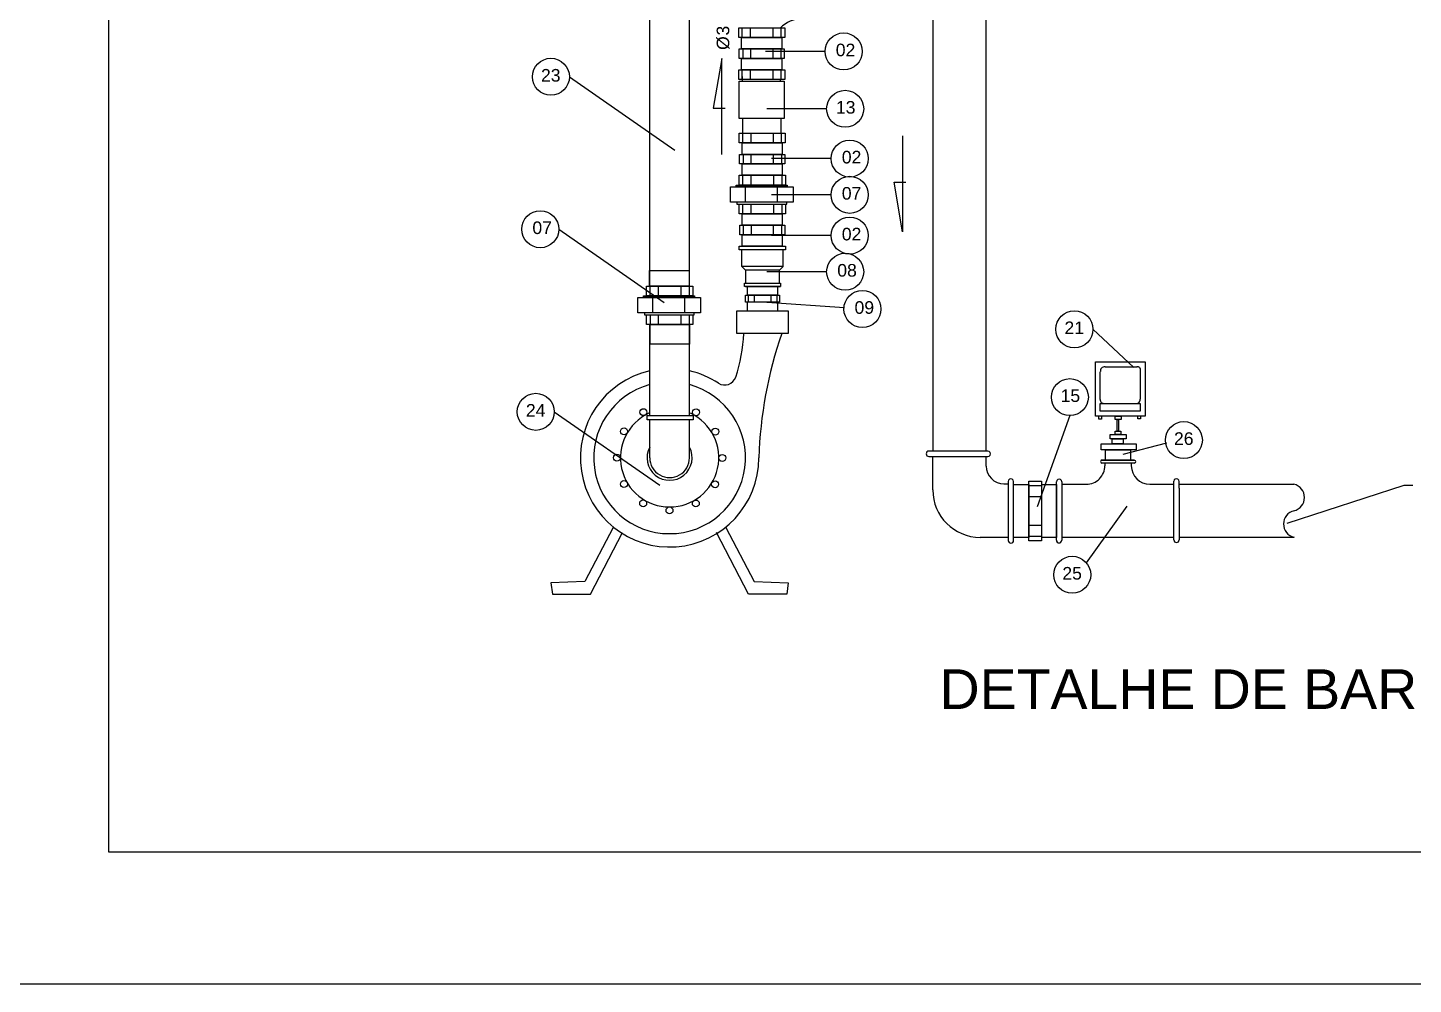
# Model space of a CAD drawing. Extents: x -120 to 1117, y 5 to 675.
# Drawn here: x 299.4 to 404.1, y 80.9 to 153.2 of the extents above; entities that cross this region are included whole.
import ezdxf

# ---------------------------------------------------------------- set-up
doc = ezdxf.new("R2010")
doc.units = 0
doc.header["$MEASUREMENT"] = 0
doc.layers.get('0').update_dxf_attribs({"linetype": 'CONTINUOUS'})
for name, color, linetype in [('00', 7, 'CONTINUOUS'), ('10', 7, 'CONTINUOUS'), ('BASE', 8, 'CONTINUOUS'), ('carimbo', 4, 'CONTINUOUS'), ('CONEXAO_AG_FRIA', 2, 'CONTINUOUS')]:
    doc.layers.add(name, color=color, linetype=linetype)
doc.styles.get("Standard").update_dxf_attribs({"font": 'arial.ttf'})

# ---------------------------------------------------------------- blocks, each defined once
blk = doc.blocks.new('A1')
blk.add_lwpolyline([(841, 0), (0, 0), (0, 594), (841, 594)], close=True)
at = {"color": 2}
blk.add_lwpolyline([(831, 10), (831, 584), (30, 584), (30, 10), (831, 10)], dxfattribs=at)

msp = doc.modelspace()

# ---------------------------------------------------------------- linework, layer by layer
at = {"layer": '00', "color": 4, "linetype": 'Continuous'}
for p, q in [((351.881, 150.865), (351.244, 147.11)), ((351.881, 143.609), (351.881, 150.865)), ((351.244, 147.11), (352.135, 147.11)), ((365.534, 144.996), (365.534, 137.74)), ((364.898, 141.496), (365.789, 141.496)), ((365.534, 137.74), (364.898, 141.496)), ((380.477, 125.085), (380.477, 127.182)), ((380.843, 127.556), (383.269, 127.556)), ((383.51, 127.406), (383.51, 125.101)), ((380.477, 124.189), (380.477, 124.787)), ((380.477, 124.787), (383.51, 124.787)), ((383.51, 124.787), (383.51, 124.189)), ((383.51, 124.189), (380.477, 124.189))]:
    msp.add_line(p, q, dxfattribs=at)
at = {"layer": '00', "color": 5, "linetype": 'Continuous'}
for p, q in [((359.694, 151.385), (355.178, 151.387)), ((340.368, 149.47), (348.339, 143.932)), ((359.809, 147.05), (355.293, 147.052)), ((360.151, 143.286), (355.635, 143.287)), ((360.151, 140.548), (355.635, 140.55)), ((339.569, 137.949), (347.54, 132.411)), ((360.151, 137.468), (355.635, 137.47)), ((359.809, 134.731), (355.293, 134.732)), ((355.279, 132.433), (361.148, 132.028)), ((379.925, 130.383), (383.031, 127.5)), ((339.227, 124.146), (347.198, 118.608)), ((378.186, 123.858), (375.725, 116.958)), ((385.483, 121.768), (382.198, 120.922)), ((379.437, 112.728), (382.523, 117.014))]:
    msp.add_line(p, q, dxfattribs=at)
for centre in [(361.093, 151.385), (338.969, 149.47), (361.208, 147.05), (361.55, 143.286), (361.55, 140.548), (338.17, 137.949), (361.55, 137.468), (361.208, 134.731), (362.513, 131.918), (378.526, 130.383), (378.186, 125.257), (337.828, 124.146), (386.801, 122.01), (378.364, 111.83)]:
    msp.add_circle(centre, 1.399, dxfattribs=at)
at = {"layer": '00', "color": 4, "linetype": 'Continuous'}
for centre, radius, start, end in [((380.821, 127.221), 0.333, 86.2694, 186.2762), ((383.289, 127.32), 0.237, 346.4111, 100.3165), ((380.752, 125.056), 0.279, 174.12691, 278.81039), ((383.208, 125.064), 0.297, 252.45129, 7.1594)]:
    msp.add_arc(centre, radius, start, end, dxfattribs=at)
at = {"layer": 'BASE', "color": 5, "linetype": 'Continuous'}
for p, q in [((394.602, 115.732), (403.441, 118.614)), ((403.441, 118.614), (404.116, 118.614))]:
    msp.add_line(p, q, dxfattribs=at)
at = {"layer": 'CONEXAO_AG_FRIA', "color": 6, "linetype": 'Continuous'}
for p, q in [((346.437, 133.656), (346.437, 178.965)), ((349.436, 133.656), (349.436, 178.965)), ((367.828, 159.11), (367.828, 121.177)), ((371.828, 159.11), (371.828, 121.177)), ((353.167, 152.445), (353.167, 153.177)), ((353.167, 153.177), (356.638, 153.177)), ((353.427, 152.45), (353.427, 153.177)), ((354.057, 152.45), (354.057, 153.177)), ((355.741, 153.177), (355.741, 152.45)), ((356.371, 152.45), (356.371, 153.177)), ((356.638, 153.177), (356.638, 152.445)), ((356.638, 152.445), (353.167, 152.445)), ((353.385, 152.446), (356.42, 152.446)), ((356.42, 152.445), (353.385, 152.446)), ((353.385, 151.583), (353.385, 152.446)), ((353.385, 151.58), (353.385, 152.446)), ((356.42, 152.446), (356.42, 151.583)), ((356.42, 152.445), (356.42, 151.583)), ((353.2, 151.581), (356.606, 151.581)), ((353.2, 150.863), (353.2, 151.581)), ((356.606, 150.863), (353.2, 150.863)), ((356.42, 151.583), (353.385, 151.583)), ((353.385, 150.863), (356.42, 150.863)), ((353.385, 150), (353.385, 150.863)), ((353.385, 150), (353.385, 150.863)), ((353.462, 151.576), (353.462, 150.863)), ((354.08, 150.863), (354.08, 151.576)), ((355.732, 151.576), (355.732, 150.863)), ((356.351, 151.576), (356.351, 150.863)), ((356.42, 150.863), (356.42, 150)), ((356.42, 150.862), (356.42, 150)), ((356.606, 151.581), (356.606, 150.863)), ((353.167, 150), (356.638, 150)), ((353.167, 149.268), (353.167, 150)), ((356.42, 150), (353.385, 150)), ((356.42, 150), (353.385, 150)), ((353.427, 149.273), (353.427, 150)), ((354.057, 149.273), (354.057, 150)), ((355.741, 150), (355.741, 149.273)), ((356.371, 149.273), (356.371, 150)), ((356.638, 150), (356.638, 149.268)), ((356.638, 149.268), (353.167, 149.268)), ((353.202, 146.316), (353.202, 149.146)), ((353.202, 149.146), (356.604, 149.146)), ((353.427, 149.493), (353.427, 149.146)), ((356.307, 149.268), (356.307, 149.146)), ((356.604, 149.146), (356.604, 146.316)), ((356.604, 146.316), (353.202, 146.316)), ((353.461, 146.316), (353.461, 145.195)), ((356.341, 146.316), (356.341, 145.195)), ((353.202, 145.2), (356.673, 145.2)), ((353.202, 144.468), (353.202, 145.2)), ((353.462, 144.473), (353.462, 145.2)), ((354.092, 144.473), (354.092, 145.2)), ((355.775, 145.2), (355.775, 144.473)), ((356.405, 144.473), (356.405, 145.2)), ((356.673, 145.2), (356.673, 144.468)), ((356.673, 144.468), (353.202, 144.468)), ((353.234, 143.604), (356.64, 143.604)), ((353.234, 142.885), (353.234, 143.604)), ((353.42, 143.606), (353.42, 144.469)), ((353.42, 143.603), (353.42, 144.469)), ((353.42, 144.469), (356.455, 144.469)), ((356.455, 144.468), (353.42, 144.469)), ((356.455, 143.606), (353.42, 143.606)), ((353.496, 143.599), (353.496, 142.885)), ((354.115, 142.885), (354.115, 143.599)), ((355.767, 143.599), (355.767, 142.885)), ((356.385, 143.599), (356.385, 142.885)), ((356.455, 144.469), (356.455, 143.606)), ((356.455, 144.468), (356.455, 143.606)), ((356.64, 143.604), (356.64, 142.885)), ((356.64, 142.885), (353.234, 142.885)), ((353.42, 142.023), (353.42, 142.885)), ((353.42, 142.023), (353.42, 142.885)), ((353.42, 142.885), (356.455, 142.885)), ((356.455, 142.885), (356.455, 142.023)), ((356.455, 142.885), (356.455, 142.023)), ((353.188, 142.023), (356.686, 142.023)), ((353.188, 141.285), (353.188, 142.023)), ((356.455, 142.023), (353.42, 142.023)), ((356.455, 142.023), (353.42, 142.023)), ((353.45, 142.023), (356.424, 142.023)), ((353.457, 142.018), (353.457, 141.285)), ((354.092, 141.285), (354.092, 142.018)), ((355.789, 142.018), (355.789, 141.285)), ((356.425, 142.018), (356.425, 141.285)), ((356.686, 142.023), (356.686, 141.285)), ((352.552, 141.149), (357.287, 141.149)), ((352.552, 139.987), (352.552, 141.149)), ((352.979, 141.281), (356.834, 141.281)), ((352.979, 141.149), (352.979, 141.281)), ((356.834, 141.149), (352.979, 141.149)), ((356.686, 141.285), (353.188, 141.285)), ((353.64, 141.152), (353.64, 139.987)), ((356.059, 141.152), (356.059, 139.987)), ((356.834, 141.281), (356.834, 141.149)), ((357.287, 141.149), (357.287, 139.987)), ((357.287, 139.987), (352.552, 139.987)), ((353.031, 139.987), (353.031, 139.855)), ((356.808, 139.987), (353.031, 139.987)), ((353.031, 139.855), (356.808, 139.855)), ((353.192, 139.855), (356.69, 139.855)), ((353.192, 139.117), (353.192, 139.855)), ((353.461, 139.85), (353.461, 139.117)), ((354.096, 139.117), (354.096, 139.85)), ((355.793, 139.85), (355.793, 139.117)), ((356.429, 139.85), (356.429, 139.117)), ((356.69, 139.855), (356.69, 139.117)), ((356.808, 139.855), (356.808, 139.987)), ((356.69, 139.117), (353.192, 139.117)), ((353.238, 138.253), (356.644, 138.253)), ((353.238, 137.534), (353.238, 138.253)), ((353.424, 139.118), (356.459, 139.118)), ((353.424, 138.255), (353.424, 139.118)), ((353.424, 138.252), (353.424, 139.118)), ((356.459, 139.117), (353.424, 139.118)), ((356.459, 139.117), (353.424, 139.118)), ((356.459, 138.255), (353.424, 138.255)), ((353.442, 139.117), (356.44, 139.117)), ((353.5, 138.248), (353.5, 137.534)), ((354.119, 137.534), (354.119, 138.248)), ((355.771, 138.248), (355.771, 137.534)), ((356.389, 138.248), (356.389, 137.534)), ((356.459, 139.118), (356.459, 138.255)), ((356.459, 139.117), (356.459, 138.255)), ((356.644, 138.253), (356.644, 137.534)), ((356.644, 137.534), (353.238, 137.534)), ((353.424, 137.534), (356.459, 137.534)), ((353.424, 136.672), (353.424, 137.534)), ((353.424, 136.672), (353.424, 137.534)), ((356.459, 137.534), (356.459, 136.672)), ((356.459, 137.534), (356.459, 136.672)), ((353.195, 136.389), (353.195, 136.672)), ((353.195, 136.672), (356.687, 136.672)), ((356.687, 136.389), (353.195, 136.389)), ((353.406, 135.128), (353.406, 136.411)), ((356.459, 136.672), (353.424, 136.672)), ((356.459, 136.672), (353.424, 136.672)), ((356.515, 135.128), (356.515, 136.411)), ((356.687, 136.672), (356.687, 136.389)), ((353.678, 134.856), (353.406, 135.128)), ((356.515, 135.128), (353.406, 135.128)), ((356.243, 134.856), (356.515, 135.128)), ((346.423, 133.656), (346.423, 134.822)), ((346.423, 134.822), (349.424, 134.822)), ((346.423, 134.822), (349.422, 134.822)), ((349.424, 134.822), (349.424, 133.656)), ((353.678, 134.856), (353.678, 133.875)), ((356.243, 134.856), (353.678, 134.856)), ((356.243, 133.875), (356.243, 134.856)), ((346.187, 133.656), (349.686, 133.656)), ((346.187, 132.918), (346.187, 133.656)), ((349.424, 133.656), (346.423, 133.656)), ((346.437, 133.656), (349.436, 133.656)), ((346.45, 133.656), (349.424, 133.656)), ((346.457, 133.651), (346.457, 132.918)), ((347.092, 132.918), (347.092, 133.651)), ((348.789, 133.651), (348.789, 132.918)), ((349.424, 133.651), (349.424, 132.918)), ((349.686, 133.656), (349.686, 132.918)), ((353.605, 133.875), (356.317, 133.875)), ((353.605, 133.623), (353.605, 133.875)), ((356.317, 133.623), (353.605, 133.623)), ((353.678, 133.623), (356.317, 133.623)), ((353.683, 132.975), (356.238, 132.975)), ((353.683, 132.436), (353.683, 132.975)), ((353.823, 133.624), (356.099, 133.624)), ((353.823, 132.975), (353.823, 133.624)), ((353.823, 132.975), (353.823, 133.624)), ((356.099, 133.623), (353.823, 133.624)), ((356.099, 132.975), (353.823, 132.975)), ((356.099, 133.624), (356.099, 132.975)), ((356.099, 133.623), (356.099, 132.975)), ((356.238, 132.975), (356.238, 132.436)), ((356.317, 133.875), (356.317, 133.623)), ((345.551, 132.782), (350.287, 132.782)), ((345.551, 131.62), (345.551, 132.782)), ((345.978, 132.914), (349.834, 132.914)), ((345.978, 132.782), (345.978, 132.914)), ((349.834, 132.782), (345.978, 132.782)), ((349.686, 132.918), (346.187, 132.918)), ((346.639, 132.785), (346.639, 131.621)), ((349.059, 132.785), (349.059, 131.621)), ((349.834, 132.914), (349.834, 132.782)), ((350.287, 132.782), (350.287, 131.62)), ((356.238, 132.436), (353.683, 132.436)), ((353.823, 131.789), (353.823, 132.436)), ((353.88, 132.971), (353.88, 132.436)), ((354.344, 132.436), (354.344, 132.971)), ((355.583, 132.971), (355.583, 132.436)), ((356.047, 132.971), (356.047, 132.436)), ((356.099, 132.436), (356.099, 131.789)), ((350.287, 131.62), (345.551, 131.62)), ((349.807, 131.62), (346.031, 131.62)), ((346.031, 131.62), (346.031, 131.488)), ((346.031, 131.488), (349.807, 131.488)), ((346.191, 131.488), (349.69, 131.488)), ((346.191, 130.751), (346.191, 131.488)), ((346.461, 131.483), (346.461, 130.751)), ((347.096, 130.751), (347.096, 131.483)), ((348.793, 131.483), (348.793, 130.751)), ((349.428, 131.483), (349.428, 130.751)), ((349.69, 131.488), (349.69, 130.751)), ((349.807, 131.488), (349.807, 131.62)), ((353.021, 130.065), (353.021, 131.789)), ((353.021, 131.789), (356.9, 131.789)), ((356.9, 131.789), (356.9, 130.065)), ((349.69, 130.751), (346.191, 130.751)), ((349.458, 130.75), (346.423, 130.751)), ((346.441, 123.88), (346.441, 130.751)), ((346.441, 130.751), (349.44, 130.751)), ((346.461, 130.751), (349.44, 130.751)), ((346.461, 129.262), (346.461, 130.751)), ((349.44, 123.88), (349.44, 130.751)), ((349.44, 130.751), (349.44, 129.262)), ((356.9, 130.065), (353.021, 130.065)), ((349.44, 129.262), (346.461, 129.262)), ((380.117, 123.829), (380.117, 127.916)), ((380.117, 127.916), (383.87, 127.916)), ((383.87, 127.916), (383.87, 123.829)), ((346.206, 123.88), (346.206, 123.88)), ((346.233, 123.88), (346.206, 123.88)), ((346.206, 123.88), (346.233, 123.88)), ((346.233, 123.88), (349.733, 123.88)), ((346.233, 123.541), (346.233, 123.88)), ((346.233, 123.88), (346.233, 123.88)), ((346.441, 120.671), (346.441, 123.551)), ((349.44, 120.671), (349.44, 123.551)), ((349.733, 123.88), (349.733, 123.541)), ((383.87, 123.829), (380.117, 123.829)), ((380.385, 123.597), (380.385, 123.833)), ((380.385, 123.833), (380.569, 123.833)), ((380.569, 123.597), (380.385, 123.597)), ((380.569, 123.833), (380.569, 123.597)), ((381.598, 123.565), (381.598, 123.81)), ((381.598, 123.81), (382.053, 123.81)), ((382.053, 123.565), (381.598, 123.565)), ((381.773, 122.696), (381.773, 123.564)), ((381.773, 123.564), (381.86, 123.564)), ((381.86, 123.564), (381.86, 122.696)), ((382.053, 123.81), (382.053, 123.565)), ((383.312, 123.612), (383.312, 123.833)), ((383.312, 123.833), (383.518, 123.833)), ((383.518, 123.612), (383.312, 123.612)), ((383.518, 123.833), (383.518, 123.612)), ((349.733, 123.541), (346.233, 123.541)), ((381.598, 122.425), (381.598, 122.696)), ((381.598, 122.696), (382.035, 122.696)), ((381.86, 122.696), (381.773, 122.696)), ((382.035, 122.696), (382.035, 122.425)), ((380.545, 121.262), (380.545, 121.721)), ((380.545, 121.721), (383.209, 121.721)), ((381.243, 122.112), (381.243, 122.425)), ((381.243, 122.425), (382.431, 122.425)), ((382.431, 122.112), (381.243, 122.112)), ((381.389, 121.716), (381.389, 122.112)), ((381.389, 122.112), (382.202, 122.112)), ((382.202, 121.716), (381.389, 121.716)), ((382.035, 122.425), (381.598, 122.425)), ((382.202, 122.112), (382.202, 121.716)), ((382.431, 122.425), (382.431, 122.112)), ((383.209, 121.721), (383.209, 121.262)), ((371.998, 121.177), (367.532, 121.177)), ((367.532, 120.774), (371.994, 120.774)), ((367.828, 118.244), (367.828, 120.761)), ((371.86, 120.048), (371.86, 120.761)), ((383.209, 121.262), (380.545, 121.262)), ((383.051, 120.496), (380.611, 120.496)), ((380.611, 120.496), (383.051, 120.496)), ((383.051, 120.496), (380.611, 120.496)), ((380.701, 120.496), (382.961, 120.496)), ((380.881, 120.496), (380.881, 121.262)), ((380.881, 121.262), (382.781, 121.262)), ((382.781, 121.262), (382.781, 120.496)), ((383.053, 120.275), (380.611, 120.275)), ((380.83, 120.275), (380.83, 120.075)), ((382.829, 120.275), (382.829, 120.072)), ((373.204, 118.704), (373.536, 118.704)), ((373.536, 118.886), (373.536, 114.421)), ((373.939, 114.421), (373.939, 118.883)), ((373.939, 114.645), (373.939, 118.658)), ((373.939, 118.658), (375.082, 118.658)), ((373.939, 118.658), (375.082, 118.658)), ((375.082, 114.4), (375.082, 118.903)), ((375.082, 118.903), (376.031, 118.903)), ((375.082, 118.658), (375.082, 114.645)), ((375.088, 118.566), (376.031, 118.566)), ((376.031, 118.903), (376.031, 114.4)), ((376.032, 118.658), (377.172, 118.658)), ((377.172, 114.438), (377.172, 118.865)), ((377.172, 118.658), (377.172, 114.645)), ((377.572, 118.869), (377.572, 114.438)), ((377.572, 118.676), (379.429, 118.675)), ((384.228, 118.672), (386.03, 118.671)), ((386.044, 114.467), (386.044, 118.894)), ((386.444, 118.368), (386.445, 118.89)), ((386.445, 118.368), (386.444, 114.996)), ((386.445, 118.671), (395.123, 118.671)), ((375.088, 117.748), (376.031, 117.748)), ((343.686, 115.396), (341.544, 111.325)), ((352.195, 115.396), (354.338, 111.325)), ((376.031, 115.564), (375.088, 115.564)), ((341.972, 110.361), (344.387, 115.017)), ((353.909, 110.361), (351.495, 115.017)), ((373.536, 114.66), (371.412, 114.66)), ((375.082, 114.645), (373.939, 114.645)), ((375.082, 114.645), (373.939, 114.645)), ((376.031, 114.4), (375.082, 114.4)), ((375.088, 114.747), (376.031, 114.747)), ((377.172, 114.645), (376.031, 114.645)), ((377.572, 114.676), (379.277, 114.676)), ((379.277, 114.676), (386.03, 114.671)), ((386.444, 114.996), (386.444, 114.467)), ((386.445, 114.671), (395.123, 114.671)), ((341.544, 111.325), (338.973, 111.218)), ((338.973, 111.218), (339.08, 110.361)), ((354.338, 111.325), (356.909, 111.218)), ((356.909, 111.218), (356.802, 110.361)), ((339.08, 110.361), (341.972, 110.361)), ((356.802, 110.361), (353.909, 110.361))]:
    msp.add_line(p, q, dxfattribs=at)
for centre in [(345.96, 124.121), (349.939, 124.111), (344.5, 122.669), (351.391, 122.651), (343.962, 120.681), (351.919, 120.66), (344.49, 118.69), (351.381, 118.672), (345.943, 117.23), (349.921, 117.22), (347.931, 116.692)]:
    msp.add_circle(centre, 0.262, dxfattribs=at)
for centre, radius, start, end in [((358.055, 151.387), 2.497, 92.5987, 134.3631), ((338.777, 131.107), 14.82, 342.95001, 355.97022), ((386.561, 119.645), 31.896, 160.93089, 178.15669), ((347.941, 120.671), 6.741, 102.8509, 0), ((347.941, 120.671), 6.741, 56.8015, 77.1492), ((352.113, 127.039), 0.867, 236.7644, 341.556), ((347.941, 120.671), 5.733, 105.1603, 74.8397), ((347.941, 120.671), 3.717, 115.0363, 64.9637), ((347.941, 120.671), 1.701, 151.8205, 28.1796), ((347.941, 120.671), 1.499, 180, 0.0776), ((367.532, 120.975), 0.202, 90, 270), ((371.994, 120.976), 0.201, 270, 91.0596), ((380.611, 120.386), 0.11, 89.9999, 269.99991), ((383.051, 120.385), 0.11, 268.94031, 89.9999), ((373.204, 120.048), 1.344, 180, 270), ((379.43, 120.075), 1.4, 269.96536, 0), ((384.229, 120.072), 1.4, 180, 269.96579), ((373.737, 118.883), 0.201, 0, 181.0596), ((377.373, 118.865), 0.199, 358.9404, 180), ((386.245, 118.894), 0.199, 358.9404, 180), ((394.889, 117.671), 1.027, 283.17984, 76.82017), ((371.412, 118.244), 3.584, 180, 270), ((395.358, 115.671), 1.027, 103.17983, 256.82016), ((373.737, 114.421), 0.202, 180, 0), ((377.372, 114.438), 0.2, 180, 0), ((386.244, 114.467), 0.2, 180, 0)]:
    msp.add_arc(centre, radius, start, end, dxfattribs=at)

# ---------------------------------------------------------------- block references
at = {"layer": 'carimbo', "linetype": 'Continuous'}
msp.add_blockref('A1', (275.544, 80.877), dxfattribs=at)

# ---------------------------------------------------------------- texts
at = {"layer": '00', "color": 7, "linetype": 'Continuous'}
for s, p in [('3', (352.448, 152.589)), ('Ø', (352.448, 151.501))]:
    msp.add_text(s, height=0.952, rotation=90, dxfattribs=at).set_placement(p)
for s, p in [('02', (360.496, 151.022)), ('23', (338.221, 149.107)), ('13', (360.507, 146.687)), ('02', (360.952, 142.923)), ('07', (360.952, 140.185)), ('07', (337.572, 137.585)), ('02', (360.952, 137.105)), ('08', (360.61, 134.367)), ('09', (361.915, 131.555)), ('21', (377.778, 130.02)), ('15', (377.485, 124.893)), ('24', (337.08, 123.783)), ('26', (386.053, 121.647)), ('25', (377.617, 111.467))]:
    msp.add_text(s, height=0.952, dxfattribs=at).set_placement(p)
at = {"layer": '10'}
msp.add_text('DETALHE DE BARRILHETE E PRESSURIZAÇÃO Esc.:1/10', height=3, dxfattribs=at).set_placement((368.342, 101.686))

doc.saveas('drawing.dxf')
